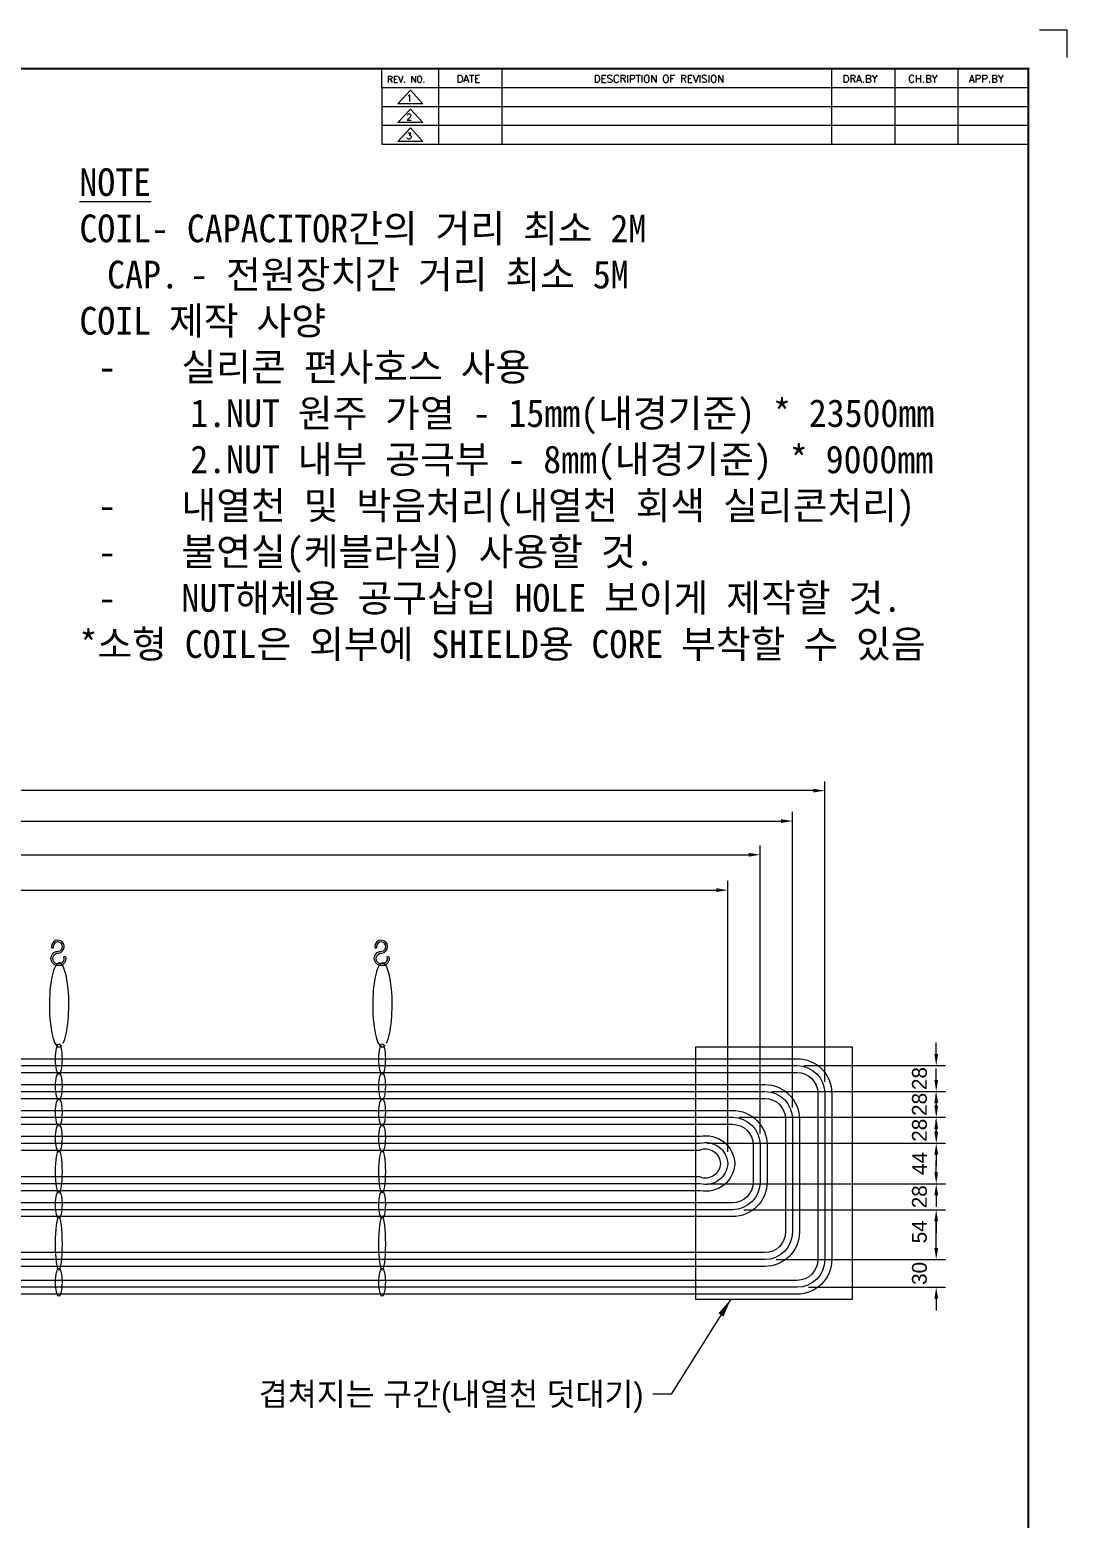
# Model space of a CAD drawing. Header units: inches. Extents: x 0 to 9014, y -686 to 2693.
# Drawn here: x 2531 to 3654, y 1081 to 2693 of the extents above; entities that cross this region are included whole.
import ezdxf
from ezdxf.enums import TextEntityAlignment as Align

# ---------------------------------------------------------------- set-up
doc = ezdxf.new("R2010")
doc.units = ezdxf.units.IN
doc.header["$MEASUREMENT"] = 0
doc.layers.add('FORMAT-1', color=7, linetype='Continuous')
doc.layers.add('TXT', color=2, linetype='Continuous')
doc.layers.add('중심 표식(ISO)', color=1, linetype='Continuous', lineweight=5)
doc.styles.add('HAN', font='')
doc.styles.add('ISO ProportionalPSTEK', font='isocp.shx')
doc.styles.add('RC', font='ROMANC.SHX')
doc.styles.get("Standard").update_dxf_attribs({"font": 'arial.ttf'})
doc.styles.get('HAN').set_extended_font_data('GulimChe')
doc.dimstyles.new('PS-5', dxfattribs={"dimscale": 5, "dimtxt": 3.2, "dimasz": 2.5, "dimexe": 2, "dimexo": 2.5, "dimgap": 2, "dimtad": 1, "dimtoh": 1, "dimrnd": 0.05, "dimzin": 12, "dimdsep": 46, "dimtxsty": 'Standard', "dimcen": 0, "dimclrt": 2, "dimazin": 3, "dimtfac": 1, "dimtofl": 0, "dimtmove": 0, "dimatfit": 3, "dimfxl": 0.18, "dimtolj": 1, "dimtzin": 0, "dimarcsym": 0})
doc.dimstyles.new('PSTEK$7', dxfattribs={"dimscale": 10, "dimtxt": 2.5, "dimasz": 2, "dimexe": 1, "dimexo": 1, "dimgap": 1, "dimtad": 1, "dimrnd": 1e-08, "dimdsep": 46, "dimtxsty": 'ISO ProportionalPSTEK', "dimblk": 'Filled-1', "dimcen": 0.09, "dimdle": 10, "dimclrd": 3, "dimclre": 3, "dimclrt": 1, "dimadec": 1, "dimazin": 2, "dimtfac": 1, "dimtmove": 0, "dimatfit": 3, "dimfxl": 1, "dimtolj": 1, "dimlwd": -1, "dimlwe": -1, "dimarcsym": 0})

# ---------------------------------------------------------------- blocks, each defined once
blk = doc.blocks.new('*D38')
at = {"color": 0, "lineweight": -2, "transparency": 16777216}
for p, q in [((642.6, 1470.2), (642.6, 1771.7)), ((655.1, 1761.7), (3274.1, 1761.7)), ((3286.6, 1478.2), (3286.6, 1771.7))]:
    blk.add_line(p, q, dxfattribs=at)
at = {"color": 0, "transparency": 16777216}
for points in [[(655.1, 1763.8), (655.1, 1759.6), (642.6, 1761.7)], [(3274.1, 1763.8), (3274.1, 1759.6), (3286.6, 1761.7)]]:
    blk.add_solid(points, dxfattribs=at)
at = {"layer": 'Defpoints', "color": 0, "transparency": 16777216}
for p in [(3286.6, 1761.7), (642.6, 1457.7), (3286.6, 1465.7)]:
    blk.add_point(p, dxfattribs=at)
at = {"color": 2, "transparency": 16777216, "insert": (1964.6, 1779.9), "char_height": 16, "attachment_point": 5}
blk.add_mtext('\\A1;2644', dxfattribs=at)
blk = doc.blocks.new('*D39')
at = {"color": 0, "lineweight": -2, "transparency": 16777216}
for p, q in [((607.6, 1498.2), (607.6, 1810)), ((3321.6, 1498.2), (3321.6, 1810)), ((620.1, 1800), (3309.1, 1800))]:
    blk.add_line(p, q, dxfattribs=at)
at = {"color": 0, "transparency": 16777216}
for points in [[(620.1, 1802.1), (620.1, 1797.9), (607.6, 1800)], [(3309.1, 1802.1), (3309.1, 1797.9), (3321.6, 1800)]]:
    blk.add_solid(points, dxfattribs=at)
at = {"layer": 'Defpoints', "color": 0, "transparency": 16777216}
for p in [(3321.6, 1800), (607.6, 1485.7), (3321.6, 1485.7)]:
    blk.add_point(p, dxfattribs=at)
at = {"color": 2, "transparency": 16777216, "insert": (1964.6, 1818.1), "char_height": 16, "attachment_point": 5}
blk.add_mtext('\\A1;2714', dxfattribs=at)
blk = doc.blocks.new('*D40')
at = {"color": 0, "lineweight": -2, "transparency": 16777216}
for p, q in [((572.6, 1526.2), (572.6, 1846.5)), ((3356.6, 1526.2), (3356.6, 1846.5)), ((585.1, 1836.5), (3344.1, 1836.5))]:
    blk.add_line(p, q, dxfattribs=at)
at = {"color": 0, "transparency": 16777216}
for points in [[(585.1, 1838.5), (585.1, 1834.4), (572.6, 1836.5)], [(3344.1, 1838.5), (3344.1, 1834.4), (3356.6, 1836.5)]]:
    blk.add_solid(points, dxfattribs=at)
at = {"layer": 'Defpoints', "color": 0, "transparency": 16777216}
for p in [(3356.6, 1836.5), (572.6, 1513.7), (3356.6, 1513.7)]:
    blk.add_point(p, dxfattribs=at)
at = {"color": 2, "transparency": 16777216, "insert": (1964.6, 1854.6), "char_height": 16, "attachment_point": 5}
blk.add_mtext('\\A1;2784', dxfattribs=at)
blk = doc.blocks.new('*D41')
at = {"color": 0, "lineweight": -2, "transparency": 16777216}
for p, q in [((537.6, 1554.2), (537.6, 1879.4)), ((3391.6, 1554.2), (3391.6, 1879.4)), ((3379.1, 1869.4), (550.1, 1869.4))]:
    blk.add_line(p, q, dxfattribs=at)
at = {"color": 0, "transparency": 16777216}
for points in [[(550.1, 1871.5), (550.1, 1867.4), (537.6, 1869.4)], [(3379.1, 1871.5), (3379.1, 1867.4), (3391.6, 1869.4)]]:
    blk.add_solid(points, dxfattribs=at)
at = {"layer": 'Defpoints', "color": 0, "transparency": 16777216}
for p in [(537.6, 1869.4), (537.6, 1541.7), (3391.6, 1541.7)]:
    blk.add_point(p, dxfattribs=at)
at = {"color": 2, "transparency": 16777216, "insert": (1964.6, 1887.6), "char_height": 16, "attachment_point": 5}
blk.add_mtext('\\A1;2854', dxfattribs=at)
blk = doc.blocks.new('re0')
at = {"color": 180}
for p, q in [((0, 0), (0, -6.83)), ((10.31, -0.96), (5.8, -5.87)), ((10.31, -0.96), (14.82, -5.87)), ((20.61, -6.83), (20.61, 0)), ((43.46, -6.83), (43.46, 0)), ((162.38, -6.83), (162.38, 0)), ((185.23, -6.83), (185.23, 0)), ((207.97, -6.83), (207.97, 0)), ((0, -6.83), (233.3, -6.83)), ((14.82, -5.87), (5.8, -5.87))]:
    blk.add_line(p, q, dxfattribs=at)
at = {"color": 2, "style": 'RC', "oblique": 15}
blk.add_attdef('REV.NO', text='', height=2.34, dxfattribs=at).set_placement((9.88, -3.84), align=Align.MIDDLE_CENTER)
blk.add_attdef('-1', text='', height=2.34, dxfattribs=at).set_placement((14.05, -2.49), align=Align.MIDDLE_LEFT)
at = {"color": 2, "style": 'HAN'}
for tag, p in [('REV.-DATE', (32.04, -3.41)), ('DRA.BY', (173.81, -3.41)), ('CH.BY', (196.6, -3.41)), ('APP.BY', (220.63, -3.41))]:
    blk.add_attdef(tag, text='', height=3.75, dxfattribs=at).set_placement(p, align=Align.MIDDLE_CENTER)
blk.add_attdef('DESCRIPTION-OF-REVISION', text='', height=3.75, dxfattribs=at).set_placement((47.42, -3.41), align=Align.MIDDLE_LEFT)
blk = doc.blocks.new('format-0')
at = {"color": 3, "lineweight": 9}
for p in [(1208, 848), (1218, 838)]:
    blk.add_line(p, (1218, 848), dxfattribs=at)
at = {"color": 180}
for p, q in [((970.7, 827.18), (970.7, 834)), ((991.31, 827.18), (991.31, 834)), ((1014.16, 827.18), (1014.16, 834)), ((1133.08, 827.18), (1133.08, 834)), ((1155.93, 827.18), (1155.93, 834)), ((1178.66, 827.18), (1178.66, 834)), ((970.7, 827.18), (1204, 827.18))]:
    blk.add_line(p, q, dxfattribs=at)
at = {"layer": 'FORMAT-1', "color": 7, "const_width": 0.7}
blk.add_lwpolyline([(34, 14), (34, 834), (1204, 834), (1204, 14)], close=True, dxfattribs=at)
at = {"color": 2, "style": 'RC'}
for s, height, p in [('REV. NO.', 2.34, (972.59, 828.97)), ('DATE', 2.681, (997.68, 828.96)), ('DESCRIPTION OF REVISION', 2.6812, (1047.22, 828.96)), ('DRA.BY', 2.681, (1137, 828.96)), ('CH.BY', 2.681, (1160.64, 828.96)), ('APP.BY', 2.681, (1182.53, 828.96))]:
    blk.add_text(s, height=height, dxfattribs=at).set_placement(p)
at = {"style": 'HAN'}
for tag, height, p in [('MODEL-NAME', 4.5, (1161.39, 53.79)), ('SCALE', 4.05, (1063.46, 45.94)), ('PART-NAME', 4.5, (1161.39, 45.94)), ('DRA-BY', 4.5, (973.33, 35.66)), ('CH-BY', 4.5, (998.06, 35.66)), ('APP-BY', 4.5, (1022.8, 35.66)), ('DWG-NO', 4.5, (1161.39, 38.02)), ('관련업체명', 4.5, (1085.32, 20.54)), ('DRA-DATE', 3.75, (973.33, 17.71)), ('CH-DATE', 3.75, (998.06, 17.71)), ('APP-DATE', 3.75, (1022.8, 17.71))]:
    blk.add_attdef(tag, text='', height=height, dxfattribs=at).set_placement(p, align=Align.MIDDLE_CENTER)
blk = doc.blocks.new('Filled-1')
at = {"color": 0}
for p, q in [((0, 0), (-1, 0.167)), ((-1, 0.167), (-1, -0.167)), ((-1, 0), (0, 0)), ((-1, -0.167), (0, 0))]:
    blk.add_line(p, q, dxfattribs=at)
at = {"color": 0, "flags": 128}
blk.add_lwpolyline([(-1, -0.167), (0, 0), (-1, 0.167), (-1, -0.167)], dxfattribs=at)
at = {"color": 0}
blk.add_solid([(-1, -0.167), (0, 0), (-1, 0.167), (-1, -0.167)], dxfattribs=at)
blk = doc.blocks.new('*D27')
at = {"color": 0, "lineweight": -2, "transparency": 16777216}
for p, q in [((3512.2, 1374.2), (3512.2, 1386.7)), ((3339.1, 1361.7), (3522.2, 1361.7)), ((3374.1, 1331.7), (3522.2, 1331.7)), ((3512.2, 1319.2), (3512.2, 1306.7))]:
    blk.add_line(p, q, dxfattribs=at)
at = {"color": 0, "transparency": 16777216}
for points in [[(3510.2, 1374.2), (3514.3, 1374.2), (3512.2, 1361.7)], [(3510.2, 1319.2), (3514.3, 1319.2), (3512.2, 1331.7)]]:
    blk.add_solid(points, dxfattribs=at)
at = {"layer": 'Defpoints', "color": 0, "transparency": 16777216}
for p in [(3326.6, 1361.7), (3512.2, 1361.7), (3361.6, 1331.7)]:
    blk.add_point(p, dxfattribs=at)
at = {"color": 2, "transparency": 16777216, "insert": (3494.1, 1346.7), "char_height": 16, "attachment_point": 5, "rotation": 90}
blk.add_mtext('\\A1;30', dxfattribs=at)
blk = doc.blocks.new('*D28')
at = {"color": 0, "lineweight": -2, "transparency": 16777216}
for p, q in [((3304.1, 1415.7), (3522.2, 1415.7)), ((3512.2, 1374.2), (3512.2, 1403.2)), ((3339.1, 1361.7), (3522.2, 1361.7))]:
    blk.add_line(p, q, dxfattribs=at)
at = {"color": 0, "transparency": 16777216}
for points in [[(3510.2, 1403.2), (3514.3, 1403.2), (3512.2, 1415.7)], [(3510.2, 1374.2), (3514.3, 1374.2), (3512.2, 1361.7)]]:
    blk.add_solid(points, dxfattribs=at)
at = {"layer": 'Defpoints', "color": 0, "transparency": 16777216}
for p in [(3291.6, 1415.7), (3512.2, 1415.7), (3326.6, 1361.7)]:
    blk.add_point(p, dxfattribs=at)
at = {"color": 2, "transparency": 16777216, "insert": (3494.1, 1391.7), "char_height": 16, "attachment_point": 5, "rotation": 90}
blk.add_mtext('\\A1;54', dxfattribs=at)
blk = doc.blocks.new('*D29')
at = {"color": 0, "lineweight": -2, "transparency": 16777216}
for p, q in [((3512.2, 1456.2), (3512.2, 1468.7)), ((3264.1, 1443.7), (3522.2, 1443.7)), ((3304.1, 1415.7), (3522.2, 1415.7)), ((3512.2, 1403.2), (3512.2, 1390.7))]:
    blk.add_line(p, q, dxfattribs=at)
at = {"color": 0, "transparency": 16777216}
for points in [[(3510.2, 1456.2), (3514.3, 1456.2), (3512.2, 1443.7)], [(3510.2, 1403.2), (3514.3, 1403.2), (3512.2, 1415.7)]]:
    blk.add_solid(points, dxfattribs=at)
at = {"layer": 'Defpoints', "color": 0, "transparency": 16777216}
for p in [(3251.6, 1443.7), (3512.2, 1443.7), (3291.6, 1415.7)]:
    blk.add_point(p, dxfattribs=at)
at = {"color": 2, "transparency": 16777216, "insert": (3494.1, 1429.7), "char_height": 16, "attachment_point": 5, "rotation": 90}
blk.add_mtext('\\A1;28', dxfattribs=at)
blk = doc.blocks.new('*D30')
at = {"color": 0, "lineweight": -2, "transparency": 16777216}
for p, q in [((3512.2, 1500.2), (3512.2, 1512.7)), ((3264.1, 1487.7), (3522.2, 1487.7)), ((3264.1, 1443.7), (3522.2, 1443.7)), ((3512.2, 1431.2), (3512.2, 1418.7))]:
    blk.add_line(p, q, dxfattribs=at)
at = {"color": 0, "transparency": 16777216}
for points in [[(3510.2, 1500.2), (3514.3, 1500.2), (3512.2, 1487.7)], [(3510.2, 1431.2), (3514.3, 1431.2), (3512.2, 1443.7)]]:
    blk.add_solid(points, dxfattribs=at)
at = {"layer": 'Defpoints', "color": 0, "transparency": 16777216}
for p in [(3251.6, 1487.7), (3512.2, 1487.7), (3251.6, 1443.7)]:
    blk.add_point(p, dxfattribs=at)
at = {"color": 2, "transparency": 16777216, "insert": (3494.2, 1465.7), "char_height": 16, "attachment_point": 5, "rotation": 90}
blk.add_mtext('\\A1;44', dxfattribs=at)
blk = doc.blocks.new('*D31')
at = {"color": 0, "lineweight": -2, "transparency": 16777216}
for p, q in [((3512.2, 1528.2), (3512.2, 1540.7)), ((3299.1, 1515.7), (3522.2, 1515.7)), ((3264.1, 1487.7), (3522.2, 1487.7)), ((3512.2, 1475.2), (3512.2, 1462.7))]:
    blk.add_line(p, q, dxfattribs=at)
at = {"color": 0, "transparency": 16777216}
for points in [[(3510.2, 1528.2), (3514.3, 1528.2), (3512.2, 1515.7)], [(3510.2, 1475.2), (3514.3, 1475.2), (3512.2, 1487.7)]]:
    blk.add_solid(points, dxfattribs=at)
at = {"layer": 'Defpoints', "color": 0, "transparency": 16777216}
for p in [(3286.6, 1515.7), (3512.2, 1515.7), (3251.6, 1487.7)]:
    blk.add_point(p, dxfattribs=at)
at = {"color": 2, "transparency": 16777216, "insert": (3494.1, 1501.7), "char_height": 16, "attachment_point": 5, "rotation": 90}
blk.add_mtext('\\A1;28', dxfattribs=at)
blk = doc.blocks.new('*D32')
at = {"color": 0, "lineweight": -2, "transparency": 16777216}
for p, q in [((3512.2, 1556.2), (3512.2, 1568.7)), ((3334.1, 1543.7), (3522.2, 1543.7)), ((3299.1, 1515.7), (3522.2, 1515.7)), ((3512.2, 1503.2), (3512.2, 1490.7))]:
    blk.add_line(p, q, dxfattribs=at)
at = {"color": 0, "transparency": 16777216}
for points in [[(3510.2, 1556.2), (3514.3, 1556.2), (3512.2, 1543.7)], [(3510.2, 1503.2), (3514.3, 1503.2), (3512.2, 1515.7)]]:
    blk.add_solid(points, dxfattribs=at)
at = {"layer": 'Defpoints', "color": 0, "transparency": 16777216}
for p in [(3321.6, 1543.7), (3512.2, 1543.7), (3286.6, 1515.7)]:
    blk.add_point(p, dxfattribs=at)
at = {"color": 2, "transparency": 16777216, "insert": (3494.1, 1529.7), "char_height": 16, "attachment_point": 5, "rotation": 90}
blk.add_mtext('\\A1;28', dxfattribs=at)
blk = doc.blocks.new('*D33')
at = {"color": 0, "lineweight": -2, "transparency": 16777216}
for p, q in [((3512.2, 1584.2), (3512.2, 1596.7)), ((3369.1, 1571.7), (3522.2, 1571.7)), ((3334.1, 1543.7), (3522.2, 1543.7)), ((3512.2, 1531.2), (3512.2, 1518.7))]:
    blk.add_line(p, q, dxfattribs=at)
at = {"color": 0, "transparency": 16777216}
for points in [[(3510.2, 1584.2), (3514.3, 1584.2), (3512.2, 1571.7)], [(3510.2, 1531.2), (3514.3, 1531.2), (3512.2, 1543.7)]]:
    blk.add_solid(points, dxfattribs=at)
at = {"layer": 'Defpoints', "color": 0, "transparency": 16777216}
for p in [(3356.6, 1571.7), (3512.2, 1571.7), (3321.6, 1543.7)]:
    blk.add_point(p, dxfattribs=at)
at = {"color": 2, "transparency": 16777216, "insert": (3494.1, 1557.7), "char_height": 16, "attachment_point": 5, "rotation": 90}
blk.add_mtext('\\A1;28', dxfattribs=at)

msp = doc.modelspace()

# ---------------------------------------------------------------- linework, layer by layer
for p, q in [((2554.451, 1699.152), (2556.451, 1699.152)), ((2904.451, 1699.152), (2906.451, 1699.152)), ((2567.597, 1689.595), (2569.479, 1690.272)), ((2917.597, 1689.595), (2919.479, 1690.272)), ((672.614, 1480.188), (3256.614, 1480.188)), ((3279.114, 1465.688), (3279.114, 1465.688)), ((3256.614, 1451.188), (727.614, 1451.188))]:
    msp.add_line(p, q)
at = {"color": 6}
for p, q in [((3421.614, 1591.688), (3251.614, 1591.688)), ((3251.614, 1591.688), (3251.614, 1318.688)), ((3421.614, 1318.688), (3421.614, 1591.688)), ((3251.614, 1318.688), (3421.614, 1318.688))]:
    msp.add_line(p, q, dxfattribs=at)
for points in [[(2569.479, 1690.272, -3.16104959), (2561.951, 1695.565, 2.10292315), (2556.451, 1701.065), (2556.451, 1699.152)], [(2567.597, 1689.595, -3.16104959), (2561.951, 1693.565, 2.17482017), (2554.451, 1701.065), (2554.451, 1699.152)], [(2919.479, 1690.272, -3.16104959), (2911.951, 1695.565, 2.10292315), (2906.451, 1701.065), (2906.451, 1699.152)], [(2917.597, 1689.595, -3.16104959), (2911.951, 1693.565, 2.17482017), (2904.451, 1701.065), (2904.451, 1699.152)], [(530.114, 1123.688), (530.114, 1541.688, -0.41421356), (567.614, 1579.188), (3361.614, 1579.188, -0.41421356), (3399.114, 1541.688), (3399.114, 1361.688, -0.41421356), (3361.614, 1324.188), (705.114, 1324.188)], [(545.114, 1123.688), (545.114, 1541.688, -0.41421356), (567.614, 1564.188), (3361.614, 1564.188, -0.41421356), (3384.114, 1541.688), (3384.114, 1361.688, -0.41421356), (3361.614, 1339.188), (705.114, 1339.188)], [(690.114, 1324.188), (602.614, 1324.188, -0.41421356), (565.114, 1361.688), (565.114, 1513.688, -0.41421356), (602.614, 1551.188), (3326.614, 1551.188, -0.41421356), (3364.114, 1513.688), (3364.114, 1391.688, -0.41421356), (3326.614, 1354.188), (705.114, 1354.188), (705.114, 1339.188)], [(690.114, 1354.188), (690.114, 1339.188), (602.614, 1339.188, -0.41421356), (580.114, 1361.688), (580.114, 1513.688, -0.41421356), (602.614, 1536.188), (3326.614, 1536.188, -0.41421356), (3349.114, 1513.688), (3349.114, 1391.688, -0.41421356), (3326.614, 1369.188), (705.114, 1369.188)], [(690.114, 1354.188), (637.614, 1354.188, -0.41421356), (600.114, 1391.688), (600.114, 1485.688, -0.41421356), (637.614, 1523.188), (3291.614, 1523.188, -0.41421356), (3329.114, 1485.688), (3329.114, 1445.688, -0.41421356), (3291.614, 1408.188), (705.114, 1408.188), (705.114, 1369.188)], [(690.114, 1416.188), (690.114, 1369.188), (637.614, 1369.188, -0.41421356), (615.114, 1391.688), (615.114, 1485.688, -0.41421356), (637.614, 1508.188), (3291.614, 1508.188, -0.41421356), (3314.114, 1485.688), (3314.114, 1445.688, -0.41421356), (3291.614, 1423.188), (707.216, 1423.183)], [(690.114, 1408.188), (672.614, 1408.188, -0.41421356), (635.114, 1445.688), (635.114, 1457.688, -0.41421356), (672.614, 1495.188), (3256.614, 1495.188, -0.46040152), (3294.114, 1465.688), (3294.114, 1465.688, -0.46040152), (3256.614, 1436.188), (727.614, 1436.188, 0.41421356), (705.114, 1413.688, 0.38196601)]]:
    msp.add_lwpolyline(points, format="xyb")
for centre, start, end in [((3262.287, 1464.284), 4.76965, 109.631288), ((3262.287, 1467.093), 250.368712, 355.23035)]:
    msp.add_arc(centre, 16.886, start, end)
at = {"color": 7}
for centre in [(2562.754, 1637.362), (2912.754, 1637.362)]:
    msp.add_ellipse(centre, major_axis=(0.139, 45.582), ratio=0.23129072, start_param=-2.71501694, end_param=3.45045754, dxfattribs=at)
for centre, major_axis, ratio in [((2562.455, 1578.688), (0, 16.488), 0.21200468), ((2912.455, 1578.688), (0, 16.488), 0.21200468), ((2562.455, 1549.208), (0, 15.008), 0.23291192), ((2912.455, 1549.208), (0, 15.008), 0.23291192), ((2562.455, 1521.208), (0, 15.008), 0.23291192), ((2912.455, 1521.208), (0, 15.008), 0.23291192), ((2562.455, 1493.208), (0, 15.008), 0.23291192), ((2912.455, 1493.208), (0, 15.008), 0.23291192), ((2562.455, 1456.886), (0, 22.842), 0.15302771), ((2912.455, 1456.886), (0, 22.842), 0.15302771), ((2562.455, 1421.208), (0, 15.008), 0.23291192), ((2912.455, 1421.208), (0, 15.008), 0.23291192), ((2562.455, 1378.766), (0, 28.48), 0.12273589), ((2912.455, 1378.766), (0, 28.48), 0.12273589), ((2562.455, 1337.208), (0, 15.008), 0.23291192), ((2912.455, 1337.208), (0, 15.008), 0.23291192)]:
    msp.add_ellipse(centre, major_axis=major_axis, ratio=ratio, dxfattribs=at)
at = {"layer": '중심 표식(ISO)'}
for points in [[(567.614, 1571.688), (3361.614, 1571.688, -0.41421356), (3391.614, 1541.688), (3391.614, 1361.688, -0.41421356), (3361.614, 1331.688), (602.614, 1331.688, -0.41421356)], [(602.614, 1543.688), (3326.614, 1543.688, -0.41421356), (3356.614, 1513.688), (3356.614, 1391.688, -0.41421356), (3326.614, 1361.688), (637.614, 1361.688, -0.41421356)], [(637.614, 1515.688), (3291.614, 1515.688, -0.41421356), (3321.614, 1485.688), (3321.614, 1445.688, -0.41421356), (3291.614, 1415.688), (672.614, 1415.688, -0.41421356)], [(672.614, 1487.688), (3256.614, 1487.688, -0.47238111), (3286.614, 1465.688), (3286.614, 1465.688, -0.47238111), (3256.614, 1443.688), (727.614, 1443.688, 0.41421356)]]:
    msp.add_lwpolyline(points, format="xyb", dxfattribs=at)

# ---------------------------------------------------------------- block references
at = {"xscale": 3, "yscale": 3, "zscale": 3}
msp.add_blockref('format-0', (0, 149.204), dxfattribs=at)
ref = msp.add_blockref('re0', (2912.096, 2630.729), dxfattribs=dict(xscale=3, yscale=3, zscale=3))
ref.add_attrib('REV.NO', '1', dxfattribs={"color": 2, "height": 7.02, "style": 'RC'}).set_placement((2941.744, 2619.221), align=Align.MIDDLE_CENTER)
ref = msp.add_blockref('re0', (2912.096, 2610.254), dxfattribs=dict(xscale=3, yscale=3, zscale=3))
ref.add_attrib('REV.NO', '2', dxfattribs={"color": 2, "height": 7.02, "style": 'RC'}).set_placement((2941.744, 2598.746), align=Align.MIDDLE_CENTER)
ref = msp.add_blockref('re0', (2912.096, 2589.779), dxfattribs=dict(xscale=3, yscale=3, zscale=3))
ref.add_attrib('REV.NO', '3', dxfattribs={"color": 2, "height": 7.02, "style": 'RC'}).set_placement((2941.744, 2578.271), align=Align.MIDDLE_CENTER)

# ---------------------------------------------------------------- texts
at = {"color": 1, "insert": (3195.338, 1228.589), "char_height": 25, "width": 701.70928, "attachment_point": 3, "style": 'ISO ProportionalPSTEK'}
msp.add_mtext('{\\fGulim|b0|i0|c129|p50;겹쳐지는 구간(내열천 덧대기)}', dxfattribs=at)
at = {"layer": 'TXT', "ltscale": 20, "insert": (2584.765, 2543.204), "char_height": 30, "attachment_point": 1, "style": 'HAN'}
msp.add_mtext_dynamic_manual_height_columns('\\A1;{\\LNOTE\\P}COIL- CAPACITOR간의 거리 최소 2M\\P\\pi-90,l120,t120;CAP.^I- 전원장치간 거리 최소 5M\\P\\pi0,l0,tz;COIL 제작 사양\\P\\pi-90,l110.43,t110.43;-^I실리콘 편사호스 사용 \\P\\pi0,l0,tz;^I1.NUT 원주 가열 - 15mm(내경기준) * 23500mm\\P^I2.NUT 내부 공극부 - 8mm(내경기준) * 9000mm\\P\\pi-90,l110.43,t110.43;-^I내열천 및 박음처리(내열천 회색 실리콘처리)\\P-^I불연실(케블라실) 사용할 것.\\P-^INUT해체용 공구삽입 HOLE 보이게 제작할 것.\\P\\pi0,l0,tz;*소형 COIL은 외부에 SHIELD용 CORE 부착할 수 있음', width=1780.42066, gutter_width=769.295, heights=[1458.062], dxfattribs=at)

# ---------------------------------------------------------------- dimensions: what is measured, and where the dimension line sits
for base, p1, p2, picture, middle in [((537.614, 1869.44), (3391.614, 1541.688), (537.614, 1541.688), '*D41', (1964.614, 1887.609)), ((3356.614, 1836.45), (572.614, 1513.688), (3356.614, 1513.688), '*D40', (1964.614, 1854.62)), ((3321.614, 1800.024), (607.614, 1485.688), (3321.614, 1485.688), '*D39', (1964.614, 1818.057)), ((3286.614, 1761.716), (642.614, 1457.688), (3286.614, 1465.688), '*D38', (1964.614, 1779.886))]:
    dim = msp.add_linear_dim(base=base, p1=p1, p2=p2, dimstyle='PS-5')
    dim.commit()
    dim.dimension.update_dxf_attribs({"geometry": picture, "text_midpoint": middle})
for base, p1, p2, picture, middle in [((3512.242, 1571.688), (3321.614, 1543.688), (3356.614, 1571.688), '*D33', (3512.242, 1557.688)), ((3512.242, 1543.688), (3286.614, 1515.688), (3321.614, 1543.688), '*D32', (3512.242, 1529.688)), ((3512.242, 1515.688), (3251.614, 1487.688), (3286.614, 1515.688), '*D31', (3512.242, 1501.688)), ((3512.242, 1443.688), (3291.614, 1415.688), (3251.614, 1443.688), '*D29', (3512.242, 1429.688)), ((3512.242, 1415.688), (3326.614, 1361.688), (3291.614, 1415.688), '*D28', (3512.242, 1391.688)), ((3512.242, 1361.688), (3361.614, 1331.688), (3326.614, 1361.688), '*D27', (3512.242, 1346.688))]:
    dim = msp.add_linear_dim(base=base, p1=p1, p2=p2, angle=90, dimstyle='PS-5')
    dim.commit()
    dim.dimension.update_dxf_attribs({"geometry": picture, "text_midpoint": middle, "dimtype": 160})
dim = msp.add_linear_dim(base=(3512.242, 1487.688), p1=(3251.614, 1443.688), p2=(3251.614, 1487.688), angle=90, dimstyle='PS-5')
dim.commit()
dim.dimension.update_dxf_attribs({"geometry": '*D30', "text_midpoint": (3494.242, 1465.688)})

# ---------------------------------------------------------------- leaders
at = {"annotation_type": 0, "has_hookline": 1, "hookline_direction": 1, "text_width": 450.266}
msp.add_leader([(3289.873, 1318.688), (3225.338, 1216.089), (3205.338, 1216.089)], dimstyle='PSTEK$7', override={"dimgap": 1, "dimtad": 0}, dxfattribs=at)

doc.saveas('drawing.dxf')
